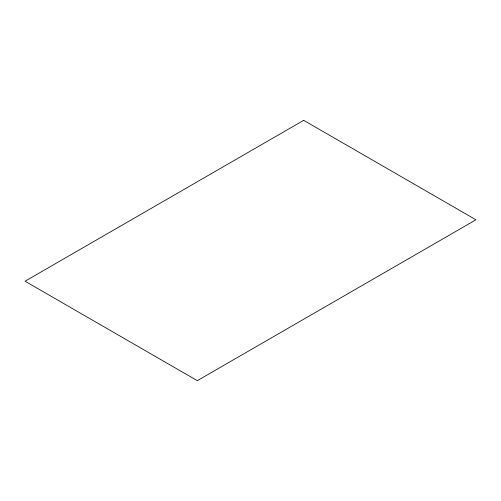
<?xml version="1.0" encoding="UTF-8"?>
<svg xmlns="http://www.w3.org/2000/svg" width="501" height="501" viewBox="0 0 501 501"><rect width="100%" height="100%" fill="white"/><g stroke="black" fill="none" stroke-linecap="round" stroke-linejoin="round"><path stroke-width="0.75" d="M303.694 120.34L25.05 281.211L197.306 380.66L475.95 219.789L303.694 120.34"/></g></svg>
